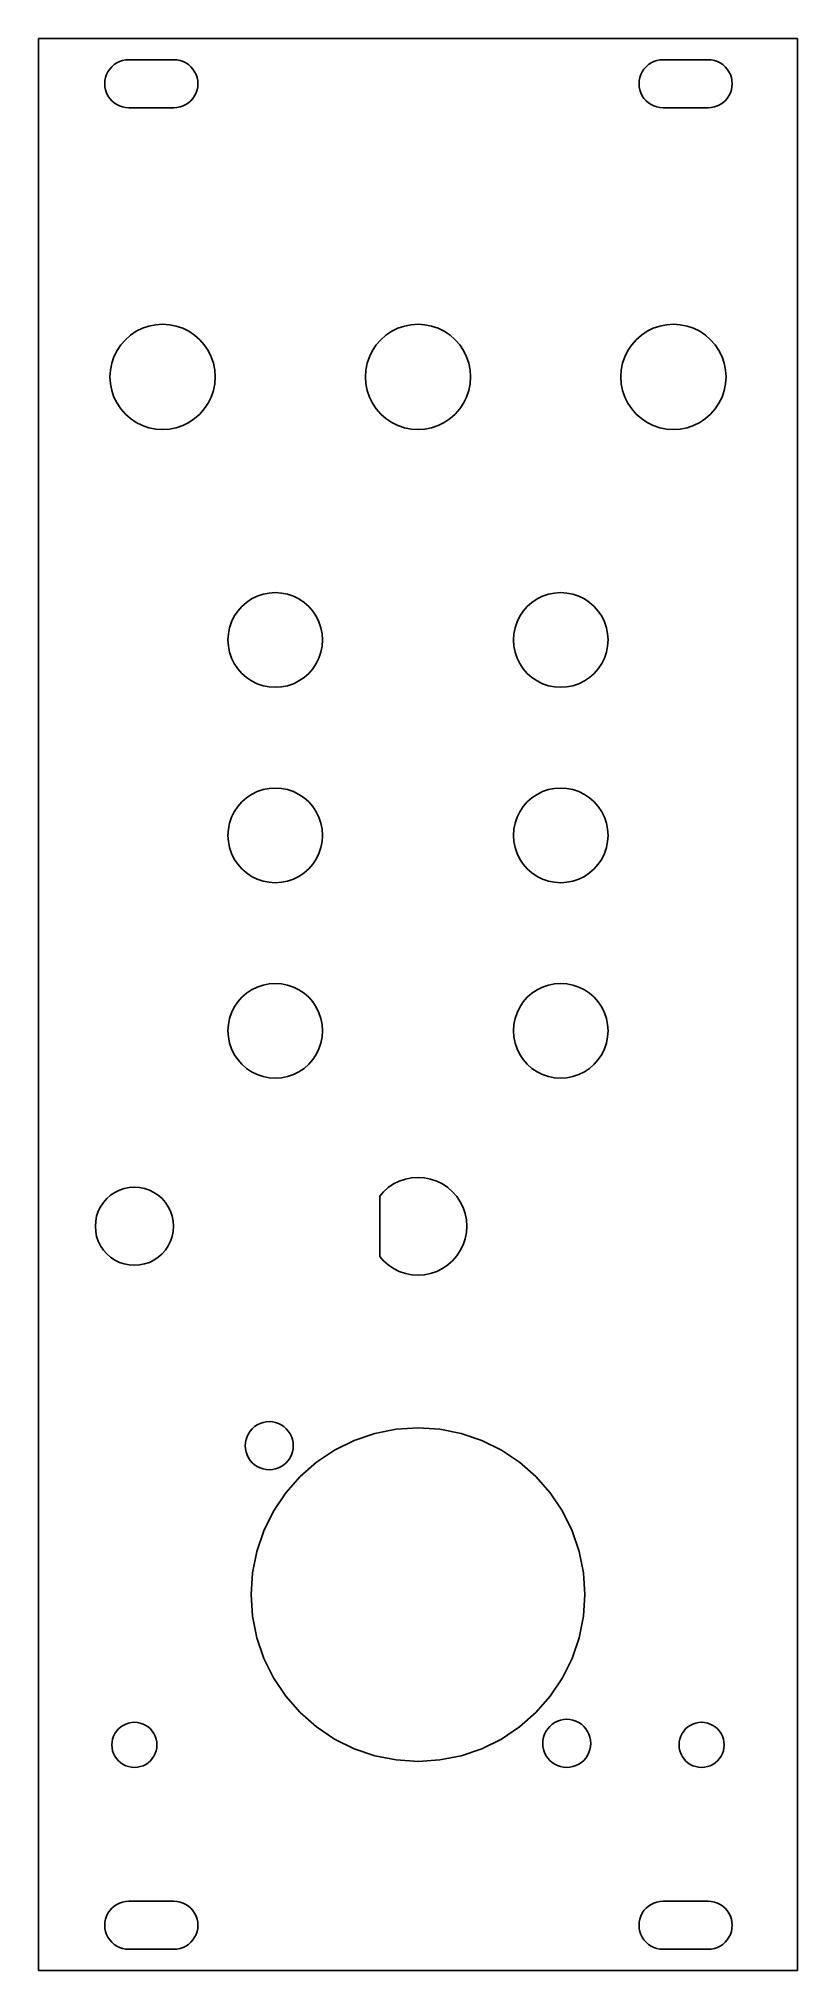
# Model space of a CAD drawing. Header units: metres. Extents: x 0 to 50, y 0 to 128.
import ezdxf

# ---------------------------------------------------------------- set-up
doc = ezdxf.new("R2010")
doc.units = ezdxf.units.M

msp = doc.modelspace()

# ---------------------------------------------------------------- linework, layer by layer
for p, q in [((50.5, 128.5), (0, 128.5)), ((0, 128.5), (0, 0)), ((50.5, 0), (50.5, 128.5)), ((4.45451, 125.914), (4.52179, 126.112)), ((4.52179, 126.112), (4.61435, 126.3)), ((4.61435, 126.3), (4.73062, 126.474)), ((4.73062, 126.474), (4.86862, 126.631)), ((4.86862, 126.631), (5.02597, 126.769)), ((5.02597, 126.769), (5.2, 126.886)), ((5.2, 126.886), (5.3877, 126.978)), ((5.3877, 126.978), (5.58588, 127.045)), ((5.58588, 127.045), (5.79115, 127.086)), ((5.79115, 127.086), (6, 127.1)), ((6, 127.1), (9, 127.1)), ((9, 127.1), (9.20883, 127.086)), ((9.20883, 127.086), (9.41411, 127.045)), ((9.41411, 127.045), (9.61229, 126.978)), ((9.61229, 126.978), (9.79999, 126.886)), ((9.79999, 126.886), (9.97401, 126.769)), ((9.97401, 126.769), (10.1314, 126.631)), ((10.1314, 126.631), (10.2694, 126.474)), ((10.2694, 126.474), (10.3856, 126.3)), ((10.3856, 126.3), (10.4782, 126.112)), ((10.4782, 126.112), (10.5455, 125.914)), ((40.0145, 125.914), (40.0818, 126.112)), ((40.0818, 126.112), (40.1743, 126.3)), ((40.1743, 126.3), (40.2906, 126.474)), ((40.2906, 126.474), (40.4286, 126.631)), ((40.4286, 126.631), (40.586, 126.769)), ((40.586, 126.769), (40.76, 126.886)), ((40.76, 126.886), (40.9477, 126.978)), ((40.9477, 126.978), (41.1459, 127.045)), ((41.1459, 127.045), (41.3512, 127.086)), ((41.3512, 127.086), (41.56, 127.1)), ((41.56, 127.1), (44.56, 127.1)), ((44.56, 127.1), (44.7688, 127.086)), ((44.7688, 127.086), (44.9741, 127.045)), ((44.9741, 127.045), (45.1723, 126.978)), ((45.1723, 126.978), (45.36, 126.886)), ((45.36, 126.886), (45.534, 126.769)), ((45.534, 126.769), (45.6914, 126.631)), ((45.6914, 126.631), (45.8294, 126.474)), ((45.8294, 126.474), (45.9456, 126.3)), ((45.9456, 126.3), (46.0382, 126.112)), ((46.0382, 126.112), (46.1055, 125.914)), ((4.39999, 125.5), (4.41368, 125.709)), ((4.41368, 125.291), (4.39999, 125.5)), ((4.41368, 125.709), (4.45451, 125.914)), ((4.45451, 125.086), (4.41368, 125.291)), ((4.52179, 124.888), (4.45451, 125.086)), ((4.61435, 124.7), (4.52179, 124.888)), ((4.73062, 124.526), (4.61435, 124.7)), ((10.3856, 124.7), (10.2694, 124.526)), ((10.4782, 124.888), (10.3856, 124.7)), ((10.5455, 125.086), (10.4782, 124.888)), ((10.5455, 125.914), (10.5863, 125.709)), ((10.5863, 125.291), (10.5455, 125.086)), ((10.5863, 125.709), (10.6, 125.5)), ((10.6, 125.5), (10.5863, 125.291)), ((39.96, 125.5), (39.9737, 125.709)), ((39.9737, 125.291), (39.96, 125.5)), ((39.9737, 125.709), (40.0145, 125.914)), ((40.0145, 125.086), (39.9737, 125.291)), ((40.0818, 124.888), (40.0145, 125.086)), ((40.1743, 124.7), (40.0818, 124.888)), ((40.2906, 124.526), (40.1743, 124.7)), ((45.9456, 124.7), (45.8294, 124.526)), ((46.0382, 124.888), (45.9456, 124.7)), ((46.1055, 125.086), (46.0382, 124.888)), ((46.1055, 125.914), (46.1463, 125.709)), ((46.1463, 125.291), (46.1055, 125.086)), ((46.1463, 125.709), (46.16, 125.5)), ((46.16, 125.5), (46.1463, 125.291)), ((4.86862, 124.369), (4.73062, 124.526)), ((5.02597, 124.231), (4.86862, 124.369)), ((5.2, 124.114), (5.02597, 124.231)), ((5.3877, 124.022), (5.2, 124.114)), ((5.58588, 123.955), (5.3877, 124.022)), ((5.79115, 123.914), (5.58588, 123.955)), ((6, 123.9), (5.79115, 123.914)), ((9, 123.9), (6, 123.9)), ((9.20883, 123.914), (9, 123.9)), ((9.41411, 123.955), (9.20883, 123.914)), ((9.61229, 124.022), (9.41411, 123.955)), ((9.79999, 124.114), (9.61229, 124.022)), ((9.97401, 124.231), (9.79999, 124.114)), ((10.1314, 124.369), (9.97401, 124.231)), ((10.2694, 124.526), (10.1314, 124.369)), ((40.4286, 124.369), (40.2906, 124.526)), ((40.586, 124.231), (40.4286, 124.369)), ((40.76, 124.114), (40.586, 124.231)), ((40.9477, 124.022), (40.76, 124.114)), ((41.1459, 123.955), (40.9477, 124.022)), ((41.3512, 123.914), (41.1459, 123.955)), ((41.56, 123.9), (41.3512, 123.914)), ((44.56, 123.9), (41.56, 123.9)), ((44.7688, 123.914), (44.56, 123.9)), ((44.9741, 123.955), (44.7688, 123.914)), ((45.1723, 124.022), (44.9741, 123.955)), ((45.36, 124.114), (45.1723, 124.022)), ((45.534, 124.231), (45.36, 124.114)), ((45.6914, 124.369), (45.534, 124.231)), ((45.8294, 124.526), (45.6914, 124.369)), ((6.5, 109.031), (6.9106, 109.234)), ((6.9106, 109.234), (7.34413, 109.381)), ((7.34413, 109.381), (7.79315, 109.47)), ((7.79315, 109.47), (8.25, 109.5)), ((8.25, 109.5), (8.70683, 109.47)), ((8.70683, 109.47), (9.15585, 109.381)), ((9.15585, 109.381), (9.58939, 109.234)), ((9.58939, 109.234), (10, 109.031)), ((23.5, 109.031), (23.9106, 109.234)), ((23.9106, 109.234), (24.3441, 109.381)), ((24.3441, 109.381), (24.7932, 109.47)), ((24.7932, 109.47), (25.25, 109.5)), ((25.25, 109.5), (25.7068, 109.47)), ((25.7068, 109.47), (26.1559, 109.381)), ((26.1559, 109.381), (26.5894, 109.234)), ((26.5894, 109.234), (27, 109.031)), ((40.5, 109.031), (40.9106, 109.234)), ((40.9106, 109.234), (41.3441, 109.381)), ((41.3441, 109.381), (41.7932, 109.47)), ((41.7932, 109.47), (42.25, 109.5)), ((42.25, 109.5), (42.7068, 109.47)), ((42.7068, 109.47), (43.1559, 109.381)), ((43.1559, 109.381), (43.5894, 109.234)), ((43.5894, 109.234), (44, 109.031)), ((5.2189, 107.75), (5.47325, 108.131)), ((5.47325, 108.131), (5.77512, 108.475)), ((5.77512, 108.475), (6.11932, 108.777)), ((6.11932, 108.777), (6.5, 109.031)), ((10, 109.031), (10.3807, 108.777)), ((10.3807, 108.777), (10.7249, 108.475)), ((10.7249, 108.475), (11.0267, 108.131)), ((11.0267, 108.131), (11.2811, 107.75)), ((22.2189, 107.75), (22.4733, 108.131)), ((22.4733, 108.131), (22.7751, 108.475)), ((22.7751, 108.475), (23.1193, 108.777)), ((23.1193, 108.777), (23.5, 109.031)), ((27, 109.031), (27.3807, 108.777)), ((27.3807, 108.777), (27.7249, 108.475)), ((27.7249, 108.475), (28.0267, 108.131)), ((28.0267, 108.131), (28.2811, 107.75)), ((39.2189, 107.75), (39.4733, 108.131)), ((39.4733, 108.131), (39.7751, 108.475)), ((39.7751, 108.475), (40.1193, 108.777)), ((40.1193, 108.777), (40.5, 109.031)), ((44, 109.031), (44.3807, 108.777)), ((44.3807, 108.777), (44.7249, 108.475)), ((44.7249, 108.475), (45.0267, 108.131)), ((45.0267, 108.131), (45.2811, 107.75)), ((4.77994, 106.457), (4.86925, 106.906)), ((4.86925, 106.906), (5.01642, 107.339)), ((5.01642, 107.339), (5.2189, 107.75)), ((11.2811, 107.75), (11.4836, 107.339)), ((11.4836, 107.339), (11.6307, 106.906)), ((11.6307, 106.906), (11.72, 106.457)), ((21.7799, 106.457), (21.8692, 106.906)), ((21.8692, 106.906), (22.0164, 107.339)), ((22.0164, 107.339), (22.2189, 107.75)), ((28.2811, 107.75), (28.4836, 107.339)), ((28.4836, 107.339), (28.6307, 106.906)), ((28.6307, 106.906), (28.72, 106.457)), ((38.7799, 106.457), (38.8692, 106.906)), ((38.8692, 106.906), (39.0164, 107.339)), ((39.0164, 107.339), (39.2189, 107.75)), ((45.2811, 107.75), (45.4836, 107.339)), ((45.4836, 107.339), (45.6307, 106.906)), ((45.6307, 106.906), (45.72, 106.457)), ((4.75, 106), (4.77994, 106.457)), ((4.77994, 105.543), (4.75, 106)), ((4.86925, 105.094), (4.77994, 105.543)), ((11.72, 105.543), (11.6307, 105.094)), ((11.72, 106.457), (11.75, 106)), ((11.75, 106), (11.72, 105.543)), ((21.75, 106), (21.7799, 106.457)), ((21.7799, 105.543), (21.75, 106)), ((21.8692, 105.094), (21.7799, 105.543)), ((28.72, 105.543), (28.6307, 105.094)), ((28.72, 106.457), (28.75, 106)), ((28.75, 106), (28.72, 105.543)), ((38.75, 106), (38.7799, 106.457)), ((38.7799, 105.543), (38.75, 106)), ((38.8692, 105.094), (38.7799, 105.543)), ((45.72, 105.543), (45.6307, 105.094)), ((45.72, 106.457), (45.75, 106)), ((45.75, 106), (45.72, 105.543)), ((5.01642, 104.661), (4.86925, 105.094)), ((5.2189, 104.25), (5.01642, 104.661)), ((5.47325, 103.869), (5.2189, 104.25)), ((11.2811, 104.25), (11.0267, 103.869)), ((11.4836, 104.661), (11.2811, 104.25)), ((11.6307, 105.094), (11.4836, 104.661)), ((22.0164, 104.661), (21.8692, 105.094)), ((22.2189, 104.25), (22.0164, 104.661)), ((22.4733, 103.869), (22.2189, 104.25)), ((28.2811, 104.25), (28.0267, 103.869)), ((28.4836, 104.661), (28.2811, 104.25)), ((28.6307, 105.094), (28.4836, 104.661)), ((39.0164, 104.661), (38.8692, 105.094)), ((39.2189, 104.25), (39.0164, 104.661)), ((39.4733, 103.869), (39.2189, 104.25)), ((45.2811, 104.25), (45.0267, 103.869)), ((45.4836, 104.661), (45.2811, 104.25)), ((45.6307, 105.094), (45.4836, 104.661)), ((5.77512, 103.525), (5.47325, 103.869)), ((6.11932, 103.223), (5.77512, 103.525)), ((6.5, 102.969), (6.11932, 103.223)), ((6.9106, 102.766), (6.5, 102.969)), ((10, 102.969), (9.58939, 102.766)), ((10.3807, 103.223), (10, 102.969)), ((10.7249, 103.525), (10.3807, 103.223)), ((11.0267, 103.869), (10.7249, 103.525)), ((22.7751, 103.525), (22.4733, 103.869)), ((23.1193, 103.223), (22.7751, 103.525)), ((23.5, 102.969), (23.1193, 103.223)), ((23.9106, 102.766), (23.5, 102.969)), ((27, 102.969), (26.5894, 102.766)), ((27.3807, 103.223), (27, 102.969)), ((27.7249, 103.525), (27.3807, 103.223)), ((28.0267, 103.869), (27.7249, 103.525)), ((39.7751, 103.525), (39.4733, 103.869)), ((40.1193, 103.223), (39.7751, 103.525)), ((40.5, 102.969), (40.1193, 103.223)), ((40.9106, 102.766), (40.5, 102.969)), ((44, 102.969), (43.5894, 102.766)), ((44.3807, 103.223), (44, 102.969)), ((44.7249, 103.525), (44.3807, 103.223)), ((45.0267, 103.869), (44.7249, 103.525)), ((7.34413, 102.619), (6.9106, 102.766)), ((7.79315, 102.53), (7.34413, 102.619)), ((8.25, 102.5), (7.79315, 102.53)), ((8.70683, 102.53), (8.25, 102.5)), ((9.15585, 102.619), (8.70683, 102.53)), ((9.58939, 102.766), (9.15585, 102.619)), ((24.3441, 102.619), (23.9106, 102.766)), ((24.7932, 102.53), (24.3441, 102.619)), ((25.25, 102.5), (24.7932, 102.53)), ((25.7068, 102.53), (25.25, 102.5)), ((26.1559, 102.619), (25.7068, 102.53)), ((26.5894, 102.766), (26.1559, 102.619)), ((41.3441, 102.619), (40.9106, 102.766)), ((41.7932, 102.53), (41.3441, 102.619)), ((42.25, 102.5), (41.7932, 102.53)), ((42.7068, 102.53), (42.25, 102.5)), ((43.1559, 102.619), (42.7068, 102.53)), ((43.5894, 102.766), (43.1559, 102.619)), ((14.175, 91.228), (14.5445, 91.4102)), ((14.5445, 91.4102), (14.9347, 91.5427)), ((14.9347, 91.5427), (15.3388, 91.623)), ((15.3388, 91.623), (15.75, 91.65)), ((15.75, 91.65), (16.1611, 91.623)), ((16.1611, 91.623), (16.5653, 91.5427)), ((16.5653, 91.5427), (16.9554, 91.4102)), ((16.9554, 91.4102), (17.325, 91.228)), ((33.175, 91.228), (33.5445, 91.4102)), ((33.5445, 91.4102), (33.9347, 91.5427)), ((33.9347, 91.5427), (34.3388, 91.623)), ((34.3388, 91.623), (34.75, 91.65)), ((34.75, 91.65), (35.1611, 91.623)), ((35.1611, 91.623), (35.5653, 91.5427)), ((35.5653, 91.5427), (35.9554, 91.4102)), ((35.9554, 91.4102), (36.325, 91.228)), ((12.8398, 89.7054), (13.022, 90.075)), ((13.022, 90.075), (13.2509, 90.4176)), ((13.2509, 90.4176), (13.5226, 90.7274)), ((13.5226, 90.7274), (13.8324, 90.9991)), ((13.8324, 90.9991), (14.175, 91.228)), ((17.325, 91.228), (17.6676, 90.9991)), ((17.6676, 90.9991), (17.9774, 90.7274)), ((17.9774, 90.7274), (18.2491, 90.4176)), ((18.2491, 90.4176), (18.478, 90.075)), ((18.478, 90.075), (18.6602, 89.7054)), ((31.8398, 89.7054), (32.022, 90.075)), ((32.022, 90.075), (32.2509, 90.4176)), ((32.2509, 90.4176), (32.5226, 90.7274)), ((32.5226, 90.7274), (32.8324, 90.9991)), ((32.8324, 90.9991), (33.175, 91.228)), ((36.325, 91.228), (36.6676, 90.9991)), ((36.6676, 90.9991), (36.9774, 90.7274)), ((36.9774, 90.7274), (37.2491, 90.4176)), ((37.2491, 90.4176), (37.478, 90.075)), ((37.478, 90.075), (37.6602, 89.7054)), ((12.6, 88.5), (12.6269, 88.9111)), ((12.6269, 88.9111), (12.7073, 89.3153)), ((12.7073, 89.3153), (12.8398, 89.7054)), ((18.6602, 89.7054), (18.7927, 89.3153)), ((18.7927, 89.3153), (18.873, 88.9111)), ((18.873, 88.9111), (18.9, 88.5)), ((31.6, 88.5), (31.6269, 88.9111)), ((31.6269, 88.9111), (31.7073, 89.3153)), ((31.7073, 89.3153), (31.8398, 89.7054)), ((37.6602, 89.7054), (37.7927, 89.3153)), ((37.7927, 89.3153), (37.873, 88.9111)), ((37.873, 88.9111), (37.9, 88.5)), ((12.6269, 88.0888), (12.6, 88.5)), ((12.7073, 87.6847), (12.6269, 88.0888)), ((12.8398, 87.2945), (12.7073, 87.6847)), ((18.7927, 87.6847), (18.6602, 87.2945)), ((18.873, 88.0888), (18.7927, 87.6847)), ((18.9, 88.5), (18.873, 88.0888)), ((31.6269, 88.0888), (31.6, 88.5)), ((31.7073, 87.6847), (31.6269, 88.0888)), ((31.8398, 87.2945), (31.7073, 87.6847)), ((37.7927, 87.6847), (37.6602, 87.2945)), ((37.873, 88.0888), (37.7927, 87.6847)), ((37.9, 88.5), (37.873, 88.0888)), ((13.022, 86.925), (12.8398, 87.2945)), ((13.2509, 86.5824), (13.022, 86.925)), ((13.5226, 86.2726), (13.2509, 86.5824)), ((13.8324, 86.0009), (13.5226, 86.2726)), ((17.9774, 86.2726), (17.6676, 86.0009)), ((18.2491, 86.5824), (17.9774, 86.2726)), ((18.478, 86.925), (18.2491, 86.5824)), ((18.6602, 87.2945), (18.478, 86.925)), ((32.022, 86.925), (31.8398, 87.2945)), ((32.2509, 86.5824), (32.022, 86.925)), ((32.5226, 86.2726), (32.2509, 86.5824)), ((32.8324, 86.0009), (32.5226, 86.2726)), ((36.9774, 86.2726), (36.6676, 86.0009)), ((37.2491, 86.5824), (36.9774, 86.2726)), ((37.478, 86.925), (37.2491, 86.5824)), ((37.6602, 87.2945), (37.478, 86.925)), ((14.175, 85.772), (13.8324, 86.0009)), ((14.5445, 85.5898), (14.175, 85.772)), ((14.9347, 85.4573), (14.5445, 85.5898)), ((15.3388, 85.3769), (14.9347, 85.4573)), ((15.75, 85.35), (15.3388, 85.3769)), ((16.1611, 85.3769), (15.75, 85.35)), ((16.5653, 85.4573), (16.1611, 85.3769)), ((16.9554, 85.5898), (16.5653, 85.4573)), ((17.325, 85.772), (16.9554, 85.5898)), ((17.6676, 86.0009), (17.325, 85.772)), ((33.175, 85.772), (32.8324, 86.0009)), ((33.5445, 85.5898), (33.175, 85.772)), ((33.9347, 85.4573), (33.5445, 85.5898)), ((34.3388, 85.3769), (33.9347, 85.4573)), ((34.75, 85.35), (34.3388, 85.3769)), ((35.1611, 85.3769), (34.75, 85.35)), ((35.5653, 85.4573), (35.1611, 85.3769)), ((35.9554, 85.5898), (35.5653, 85.4573)), ((36.325, 85.772), (35.9554, 85.5898)), ((36.6676, 86.0009), (36.325, 85.772)), ((14.175, 78.228), (14.5445, 78.4102)), ((14.5445, 78.4102), (14.9347, 78.5427)), ((14.9347, 78.5427), (15.3388, 78.623)), ((15.3388, 78.623), (15.75, 78.65)), ((15.75, 78.65), (16.1611, 78.623)), ((16.1611, 78.623), (16.5653, 78.5427)), ((16.5653, 78.5427), (16.9554, 78.4102)), ((16.9554, 78.4102), (17.325, 78.228)), ((33.175, 78.228), (33.5445, 78.4102)), ((33.5445, 78.4102), (33.9347, 78.5427)), ((33.9347, 78.5427), (34.3388, 78.623)), ((34.3388, 78.623), (34.75, 78.65)), ((34.75, 78.65), (35.1611, 78.623)), ((35.1611, 78.623), (35.5653, 78.5427)), ((35.5653, 78.5427), (35.9554, 78.4102)), ((35.9554, 78.4102), (36.325, 78.228)), ((13.022, 77.075), (13.2509, 77.4176)), ((13.2509, 77.4176), (13.5226, 77.7274)), ((13.5226, 77.7274), (13.8324, 77.9991)), ((13.8324, 77.9991), (14.175, 78.228)), ((17.325, 78.228), (17.6676, 77.9991)), ((17.6676, 77.9991), (17.9774, 77.7274)), ((17.9774, 77.7274), (18.2491, 77.4176)), ((18.2491, 77.4176), (18.478, 77.075)), ((32.022, 77.075), (32.2509, 77.4176)), ((32.2509, 77.4176), (32.5226, 77.7274)), ((32.5226, 77.7274), (32.8324, 77.9991)), ((32.8324, 77.9991), (33.175, 78.228)), ((36.325, 78.228), (36.6676, 77.9991)), ((36.6676, 77.9991), (36.9774, 77.7274)), ((36.9774, 77.7274), (37.2491, 77.4176)), ((37.2491, 77.4176), (37.478, 77.075)), ((12.6, 75.5), (12.6269, 75.9111)), ((12.6269, 75.9111), (12.7073, 76.3153)), ((12.7073, 76.3153), (12.8398, 76.7054)), ((12.8398, 76.7054), (13.022, 77.075)), ((18.478, 77.075), (18.6602, 76.7054)), ((18.6602, 76.7054), (18.7927, 76.3153)), ((18.7927, 76.3153), (18.873, 75.9111)), ((18.873, 75.9111), (18.9, 75.5)), ((31.6, 75.5), (31.6269, 75.9111)), ((31.6269, 75.9111), (31.7073, 76.3153)), ((31.7073, 76.3153), (31.8398, 76.7054)), ((31.8398, 76.7054), (32.022, 77.075)), ((37.478, 77.075), (37.6602, 76.7054)), ((37.6602, 76.7054), (37.7927, 76.3153)), ((37.7927, 76.3153), (37.873, 75.9111)), ((37.873, 75.9111), (37.9, 75.5)), ((12.6269, 75.0888), (12.6, 75.5)), ((12.7073, 74.6847), (12.6269, 75.0888)), ((12.8398, 74.2945), (12.7073, 74.6847)), ((18.7927, 74.6847), (18.6602, 74.2945)), ((18.873, 75.0888), (18.7927, 74.6847)), ((18.9, 75.5), (18.873, 75.0888)), ((31.6269, 75.0888), (31.6, 75.5)), ((31.7073, 74.6847), (31.6269, 75.0888)), ((31.8398, 74.2945), (31.7073, 74.6847)), ((37.7927, 74.6847), (37.6602, 74.2945)), ((37.873, 75.0888), (37.7927, 74.6847)), ((37.9, 75.5), (37.873, 75.0888)), ((13.022, 73.925), (12.8398, 74.2945)), ((13.2509, 73.5824), (13.022, 73.925)), ((13.5226, 73.2726), (13.2509, 73.5824)), ((13.8324, 73.0009), (13.5226, 73.2726)), ((17.9774, 73.2726), (17.6676, 73.0009)), ((18.2491, 73.5824), (17.9774, 73.2726)), ((18.478, 73.925), (18.2491, 73.5824)), ((18.6602, 74.2945), (18.478, 73.925)), ((32.022, 73.925), (31.8398, 74.2945)), ((32.2509, 73.5824), (32.022, 73.925)), ((32.5226, 73.2726), (32.2509, 73.5824)), ((32.8324, 73.0009), (32.5226, 73.2726)), ((36.9774, 73.2726), (36.6676, 73.0009)), ((37.2491, 73.5824), (36.9774, 73.2726)), ((37.478, 73.925), (37.2491, 73.5824)), ((37.6602, 74.2945), (37.478, 73.925)), ((14.175, 72.772), (13.8324, 73.0009)), ((14.5445, 72.5898), (14.175, 72.772)), ((14.9347, 72.4573), (14.5445, 72.5898)), ((15.3388, 72.3769), (14.9347, 72.4573)), ((15.75, 72.35), (15.3388, 72.3769)), ((16.1611, 72.3769), (15.75, 72.35)), ((16.5653, 72.4573), (16.1611, 72.3769)), ((16.9554, 72.5898), (16.5653, 72.4573)), ((17.325, 72.772), (16.9554, 72.5898)), ((17.6676, 73.0009), (17.325, 72.772)), ((33.175, 72.772), (32.8324, 73.0009)), ((33.5445, 72.5898), (33.175, 72.772)), ((33.9347, 72.4573), (33.5445, 72.5898)), ((34.3388, 72.3769), (33.9347, 72.4573)), ((34.75, 72.35), (34.3388, 72.3769)), ((35.1611, 72.3769), (34.75, 72.35)), ((35.5653, 72.4573), (35.1611, 72.3769)), ((35.9554, 72.5898), (35.5653, 72.4573)), ((36.325, 72.772), (35.9554, 72.5898)), ((36.6676, 73.0009), (36.325, 72.772)), ((14.5445, 65.4102), (14.9347, 65.5427)), ((14.9347, 65.5427), (15.3388, 65.623)), ((15.3388, 65.623), (15.75, 65.65)), ((15.75, 65.65), (16.1611, 65.623)), ((16.1611, 65.623), (16.5653, 65.5427)), ((16.5653, 65.5427), (16.9554, 65.4102)), ((33.5445, 65.4102), (33.9347, 65.5427)), ((33.9347, 65.5427), (34.3388, 65.623)), ((34.3388, 65.623), (34.75, 65.65)), ((34.75, 65.65), (35.1611, 65.623)), ((35.1611, 65.623), (35.5653, 65.5427)), ((35.5653, 65.5427), (35.9554, 65.4102)), ((13.022, 64.075), (13.2509, 64.4176)), ((13.2509, 64.4176), (13.5226, 64.7274)), ((13.5226, 64.7274), (13.8324, 64.9991)), ((13.8324, 64.9991), (14.175, 65.228)), ((14.175, 65.228), (14.5445, 65.4102)), ((16.9554, 65.4102), (17.325, 65.228)), ((17.325, 65.228), (17.6676, 64.9991)), ((17.6676, 64.9991), (17.9774, 64.7274)), ((17.9774, 64.7274), (18.2491, 64.4176)), ((18.2491, 64.4176), (18.478, 64.075)), ((32.022, 64.075), (32.2509, 64.4176)), ((32.2509, 64.4176), (32.5226, 64.7274)), ((32.5226, 64.7274), (32.8324, 64.9991)), ((32.8324, 64.9991), (33.175, 65.228)), ((33.175, 65.228), (33.5445, 65.4102)), ((35.9554, 65.4102), (36.325, 65.228)), ((36.325, 65.228), (36.6676, 64.9991)), ((36.6676, 64.9991), (36.9774, 64.7274)), ((36.9774, 64.7274), (37.2491, 64.4176)), ((37.2491, 64.4176), (37.478, 64.075)), ((12.6269, 62.9111), (12.7073, 63.3153)), ((12.7073, 63.3153), (12.8398, 63.7054)), ((12.8398, 63.7054), (13.022, 64.075)), ((18.478, 64.075), (18.6602, 63.7054)), ((18.6602, 63.7054), (18.7927, 63.3153)), ((18.7927, 63.3153), (18.873, 62.9111)), ((31.6269, 62.9111), (31.7073, 63.3153)), ((31.7073, 63.3153), (31.8398, 63.7054)), ((31.8398, 63.7054), (32.022, 64.075)), ((37.478, 64.075), (37.6602, 63.7054)), ((37.6602, 63.7054), (37.7927, 63.3153)), ((37.7927, 63.3153), (37.873, 62.9111)), ((12.6, 62.5), (12.6269, 62.9111)), ((12.6269, 62.0888), (12.6, 62.5)), ((12.7073, 61.6847), (12.6269, 62.0888)), ((12.8398, 61.2945), (12.7073, 61.6847)), ((18.7927, 61.6847), (18.6602, 61.2945)), ((18.873, 62.0888), (18.7927, 61.6847)), ((18.873, 62.9111), (18.9, 62.5)), ((18.9, 62.5), (18.873, 62.0888)), ((31.6, 62.5), (31.6269, 62.9111)), ((31.6269, 62.0888), (31.6, 62.5)), ((31.7073, 61.6847), (31.6269, 62.0888)), ((31.8398, 61.2945), (31.7073, 61.6847)), ((37.7927, 61.6847), (37.6602, 61.2945)), ((37.873, 62.0888), (37.7927, 61.6847)), ((37.873, 62.9111), (37.9, 62.5)), ((37.9, 62.5), (37.873, 62.0888)), ((13.022, 60.925), (12.8398, 61.2945)), ((13.2509, 60.5824), (13.022, 60.925)), ((13.5226, 60.2726), (13.2509, 60.5824)), ((18.2491, 60.5824), (17.9774, 60.2726)), ((18.478, 60.925), (18.2491, 60.5824)), ((18.6602, 61.2945), (18.478, 60.925)), ((32.022, 60.925), (31.8398, 61.2945)), ((32.2509, 60.5824), (32.022, 60.925)), ((32.5226, 60.2726), (32.2509, 60.5824)), ((37.2491, 60.5824), (36.9774, 60.2726)), ((37.478, 60.925), (37.2491, 60.5824)), ((37.6602, 61.2945), (37.478, 60.925)), ((13.8324, 60.0009), (13.5226, 60.2726)), ((14.175, 59.772), (13.8324, 60.0009)), ((14.5445, 59.5898), (14.175, 59.772)), ((14.9347, 59.4573), (14.5445, 59.5898)), ((15.3388, 59.3769), (14.9347, 59.4573)), ((15.75, 59.35), (15.3388, 59.3769)), ((16.1611, 59.3769), (15.75, 59.35)), ((16.5653, 59.4573), (16.1611, 59.3769)), ((16.9554, 59.5898), (16.5653, 59.4573)), ((17.325, 59.772), (16.9554, 59.5898)), ((17.6676, 60.0009), (17.325, 59.772)), ((17.9774, 60.2726), (17.6676, 60.0009)), ((32.8324, 60.0009), (32.5226, 60.2726)), ((33.175, 59.772), (32.8324, 60.0009)), ((33.5445, 59.5898), (33.175, 59.772)), ((33.9347, 59.4573), (33.5445, 59.5898)), ((34.3388, 59.3769), (33.9347, 59.4573)), ((34.75, 59.35), (34.3388, 59.3769)), ((35.1611, 59.3769), (34.75, 59.35)), ((35.5653, 59.4573), (35.1611, 59.3769)), ((35.9554, 59.5898), (35.5653, 59.4573)), ((36.325, 59.772), (35.9554, 59.5898)), ((36.6676, 60.0009), (36.325, 59.772)), ((36.9774, 60.2726), (36.6676, 60.0009)), ((24.4088, 52.6393), (24.8258, 52.7222)), ((24.8258, 52.7222), (25.25, 52.75)), ((25.25, 52.75), (25.6742, 52.7222)), ((25.6742, 52.7222), (26.0912, 52.6393)), ((4.53651, 51.3385), (4.79221, 51.5627)), ((4.79221, 51.5627), (5.075, 51.7517)), ((5.075, 51.7517), (5.38002, 51.9021)), ((5.38002, 51.9021), (5.70206, 52.0114)), ((5.70206, 52.0114), (6.03563, 52.0777)), ((6.03563, 52.0777), (6.375, 52.1)), ((6.375, 52.1), (6.71436, 52.0777)), ((6.71436, 52.0777), (7.04793, 52.0114)), ((7.04793, 52.0114), (7.36996, 51.9021)), ((7.36996, 51.9021), (7.67499, 51.7517)), ((7.67499, 51.7517), (7.95778, 51.5627)), ((7.95778, 51.5627), (8.21347, 51.3385)), ((22.7, 51.5108), (22.9519, 51.7981)), ((22.7, 47.4892), (22.7, 51.5108)), ((22.9519, 51.7981), (23.2715, 52.0784)), ((23.2715, 52.0784), (23.625, 52.3146)), ((23.625, 52.3146), (24.0063, 52.5026)), ((24.0063, 52.5026), (24.4088, 52.6393)), ((26.0912, 52.6393), (26.4937, 52.5026)), ((26.4937, 52.5026), (26.875, 52.3146)), ((26.875, 52.3146), (27.2285, 52.0784)), ((27.2285, 52.0784), (27.5481, 51.7981)), ((27.5481, 51.7981), (27.8284, 51.4785)), ((27.8284, 51.4785), (28.0646, 51.125)), ((3.79724, 49.8394), (3.86359, 50.1729)), ((3.86359, 50.1729), (3.9729, 50.495)), ((3.9729, 50.495), (4.12332, 50.8)), ((4.12332, 50.8), (4.31227, 51.0828)), ((4.31227, 51.0828), (4.53651, 51.3385)), ((8.21347, 51.3385), (8.43771, 51.0828)), ((8.43771, 51.0828), (8.62666, 50.8)), ((8.62666, 50.8), (8.77708, 50.495)), ((8.77708, 50.495), (8.8864, 50.1729)), ((8.8864, 50.1729), (8.95274, 49.8394)), ((28.0646, 51.125), (28.2526, 50.7437)), ((28.2526, 50.7437), (28.3893, 50.3412)), ((28.3893, 50.3412), (28.4722, 49.9242)), ((3.77499, 49.5), (3.79724, 49.8394)), ((3.79724, 49.1606), (3.77499, 49.5)), ((3.86359, 48.8271), (3.79724, 49.1606)), ((8.95274, 49.1606), (8.8864, 48.8271)), ((8.95274, 49.8394), (8.97499, 49.5)), ((8.97499, 49.5), (8.95274, 49.1606)), ((28.4722, 49.0758), (28.3893, 48.6588)), ((28.4722, 49.9242), (28.5, 49.5)), ((28.5, 49.5), (28.4722, 49.0758)), ((3.9729, 48.505), (3.86359, 48.8271)), ((4.12332, 48.2), (3.9729, 48.505)), ((4.31227, 47.9172), (4.12332, 48.2)), ((4.53651, 47.6615), (4.31227, 47.9172)), ((4.79221, 47.4373), (4.53651, 47.6615)), ((8.21347, 47.6615), (7.95778, 47.4373)), ((8.43771, 47.9172), (8.21347, 47.6615)), ((8.62666, 48.2), (8.43771, 47.9172)), ((8.77708, 48.505), (8.62666, 48.2)), ((8.8864, 48.8271), (8.77708, 48.505)), ((28.0646, 47.875), (27.8284, 47.5215)), ((28.2526, 48.2563), (28.0646, 47.875)), ((28.3893, 48.6588), (28.2526, 48.2563)), ((5.075, 47.2483), (4.79221, 47.4373)), ((5.38002, 47.0979), (5.075, 47.2483)), ((5.70206, 46.9886), (5.38002, 47.0979)), ((6.03563, 46.9222), (5.70206, 46.9886)), ((6.375, 46.9), (6.03563, 46.9222)), ((6.71436, 46.9222), (6.375, 46.9)), ((7.04793, 46.9886), (6.71436, 46.9222)), ((7.36996, 47.0979), (7.04793, 46.9886)), ((7.67499, 47.2483), (7.36996, 47.0979)), ((7.95778, 47.4373), (7.67499, 47.2483)), ((22.9519, 47.2019), (22.7, 47.4892)), ((23.2715, 46.9216), (22.9519, 47.2019)), ((23.625, 46.6854), (23.2715, 46.9216)), ((24.0063, 46.4974), (23.625, 46.6854)), ((24.4088, 46.3607), (24.0063, 46.4974)), ((24.8258, 46.2778), (24.4088, 46.3607)), ((25.25, 46.25), (24.8258, 46.2778)), ((25.6742, 46.2778), (25.25, 46.25)), ((26.0912, 46.3607), (25.6742, 46.2778)), ((26.4937, 46.4974), (26.0912, 46.3607)), ((26.875, 46.6854), (26.4937, 46.4974)), ((27.2285, 46.9216), (26.875, 46.6854)), ((27.5481, 47.2019), (27.2285, 46.9216)), ((27.8284, 47.5215), (27.5481, 47.2019)), ((14.0806, 35.874), (14.2186, 36.0314)), ((14.2186, 36.0314), (14.376, 36.1694)), ((14.376, 36.1694), (14.55, 36.2856)), ((14.55, 36.2856), (14.7377, 36.3782)), ((14.7377, 36.3782), (14.9359, 36.4455)), ((14.9359, 36.4455), (15.1411, 36.4863)), ((15.1411, 36.4863), (15.35, 36.5)), ((15.35, 36.5), (15.5588, 36.4863)), ((15.5588, 36.4863), (15.7641, 36.4455)), ((15.7641, 36.4455), (15.9623, 36.3782)), ((15.9623, 36.3782), (16.15, 36.2856)), ((16.15, 36.2856), (16.324, 36.1694)), ((16.324, 36.1694), (16.4814, 36.0314)), ((16.4814, 36.0314), (16.6194, 35.874)), ((22.3771, 35.7218), (23.8011, 36.005)), ((23.8011, 36.005), (25.25, 36.1)), ((25.25, 36.1), (26.6988, 36.005)), ((26.6988, 36.005), (28.1229, 35.7218)), ((13.75, 34.9), (13.7637, 35.1088)), ((13.7637, 34.6911), (13.75, 34.9)), ((13.7637, 35.1088), (13.8045, 35.3141)), ((13.8045, 35.3141), (13.8718, 35.5123)), ((13.8718, 35.5123), (13.9644, 35.7)), ((13.9644, 35.7), (14.0806, 35.874)), ((16.6194, 35.874), (16.7356, 35.7)), ((16.7356, 35.7), (16.8282, 35.5123)), ((16.8282, 35.5123), (16.8955, 35.3141)), ((16.8955, 35.3141), (16.9363, 35.1088)), ((16.9363, 35.1088), (16.95, 34.9)), ((16.95, 34.9), (16.9363, 34.6911)), ((19.7, 34.6129), (21.0022, 35.2551)), ((21.0022, 35.2551), (22.3771, 35.7218)), ((28.1229, 35.7218), (29.4978, 35.2551)), ((29.4978, 35.2551), (30.8, 34.6129)), ((13.8045, 34.4859), (13.7637, 34.6911)), ((13.8718, 34.2877), (13.8045, 34.4859)), ((13.9644, 34.1), (13.8718, 34.2877)), ((14.0806, 33.926), (13.9644, 34.1)), ((14.2186, 33.7686), (14.0806, 33.926)), ((14.376, 33.6306), (14.2186, 33.7686)), ((14.55, 33.5144), (14.376, 33.6306)), ((14.7377, 33.4218), (14.55, 33.5144)), ((14.9359, 33.3545), (14.7377, 33.4218)), ((15.9623, 33.4218), (15.7641, 33.3545)), ((16.15, 33.5144), (15.9623, 33.4218)), ((16.324, 33.6306), (16.15, 33.5144)), ((16.4814, 33.7686), (16.324, 33.6306)), ((16.6194, 33.926), (16.4814, 33.7686)), ((16.7356, 34.1), (16.6194, 33.926)), ((16.8282, 34.2877), (16.7356, 34.1)), ((16.8955, 34.4859), (16.8282, 34.2877)), ((16.9363, 34.6911), (16.8955, 34.4859)), ((17.4011, 32.8489), (18.4927, 33.8062)), ((18.4927, 33.8062), (19.7, 34.6129)), ((30.8, 34.6129), (32.0072, 33.8062)), ((32.0072, 33.8062), (33.0989, 32.8489)), ((15.1411, 33.3137), (14.9359, 33.3545)), ((15.35, 33.3), (15.1411, 33.3137)), ((15.5588, 33.3137), (15.35, 33.3)), ((15.7641, 33.3545), (15.5588, 33.3137)), ((16.4438, 31.7572), (17.4011, 32.8489)), ((33.0989, 32.8489), (34.0562, 31.7572)), ((15.6371, 30.55), (16.4438, 31.7572)), ((34.0562, 31.7572), (34.8629, 30.55)), ((14.9949, 29.2478), (15.6371, 30.55)), ((34.8629, 30.55), (35.5051, 29.2478)), ((14.5282, 27.8729), (14.9949, 29.2478)), ((35.5051, 29.2478), (35.9718, 27.8729)), ((14.2449, 26.4488), (14.5282, 27.8729)), ((35.9718, 27.8729), (36.255, 26.4488)), ((14.15, 25), (14.2449, 26.4488)), ((36.255, 26.4488), (36.35, 25)), ((14.2449, 23.5511), (14.15, 25)), ((36.35, 25), (36.255, 23.5511)), ((14.5282, 22.1271), (14.2449, 23.5511)), ((36.255, 23.5511), (35.9718, 22.1271)), ((14.9949, 20.7522), (14.5282, 22.1271)), ((35.9718, 22.1271), (35.5051, 20.7522)), ((15.6371, 19.45), (14.9949, 20.7522)), ((35.5051, 20.7522), (34.8629, 19.45)), ((16.4438, 18.2427), (15.6371, 19.45)), ((34.8629, 19.45), (34.0562, 18.2427)), ((17.4011, 17.1511), (16.4438, 18.2427)), ((34.0562, 18.2427), (33.0989, 17.1511)), ((18.4927, 16.1938), (17.4011, 17.1511)), ((33.0989, 17.1511), (32.0072, 16.1938)), ((4.9261, 15.3882), (4.98917, 15.574)), ((4.98917, 15.574), (5.07596, 15.75)), ((5.07596, 15.75), (5.18497, 15.9131)), ((5.18497, 15.9131), (5.31433, 16.0607)), ((5.31433, 16.0607), (5.46185, 16.19)), ((5.46185, 16.19), (5.625, 16.299)), ((5.625, 16.299), (5.80096, 16.3858)), ((5.80096, 16.3858), (5.98677, 16.4489)), ((5.98677, 16.4489), (6.1792, 16.4872)), ((6.1792, 16.4872), (6.375, 16.5)), ((6.375, 16.5), (6.57079, 16.4872)), ((6.57079, 16.4872), (6.76321, 16.4489)), ((6.76321, 16.4489), (6.94902, 16.3858)), ((6.94902, 16.3858), (7.125, 16.299)), ((7.125, 16.299), (7.28813, 16.19)), ((7.28813, 16.19), (7.43565, 16.0607)), ((7.43565, 16.0607), (7.56502, 15.9131)), ((7.56502, 15.9131), (7.67403, 15.75)), ((7.67403, 15.75), (7.76082, 15.574)), ((7.76082, 15.574), (7.82388, 15.3882)), ((19.7, 15.3871), (18.4927, 16.1938)), ((32.0072, 16.1938), (30.8, 15.3871)), ((33.5637, 15.3088), (33.6045, 15.5141)), ((33.6045, 15.5141), (33.6718, 15.7123)), ((33.6718, 15.7123), (33.7644, 15.9)), ((33.7644, 15.9), (33.8806, 16.074)), ((33.8806, 16.074), (34.0186, 16.2314)), ((34.0186, 16.2314), (34.176, 16.3694)), ((34.176, 16.3694), (34.35, 16.4856)), ((34.35, 16.4856), (34.5377, 16.5782)), ((34.5377, 16.5782), (34.7359, 16.6455)), ((34.7359, 16.6455), (34.9411, 16.6863)), ((34.9411, 16.6863), (35.15, 16.7)), ((35.15, 16.7), (35.3588, 16.6863)), ((35.3588, 16.6863), (35.5641, 16.6455)), ((35.5641, 16.6455), (35.7623, 16.5782)), ((35.7623, 16.5782), (35.95, 16.4856)), ((35.95, 16.4856), (36.124, 16.3694)), ((36.124, 16.3694), (36.2814, 16.2314)), ((36.2814, 16.2314), (36.4194, 16.074)), ((36.4194, 16.074), (36.5356, 15.9)), ((36.5356, 15.9), (36.6282, 15.7123)), ((36.6282, 15.7123), (36.6955, 15.5141)), ((36.6955, 15.5141), (36.7363, 15.3088)), ((42.6761, 15.3882), (42.7392, 15.574)), ((42.7392, 15.574), (42.826, 15.75)), ((42.826, 15.75), (42.935, 15.9131)), ((42.935, 15.9131), (43.0643, 16.0607)), ((43.0643, 16.0607), (43.2119, 16.19)), ((43.2119, 16.19), (43.375, 16.299)), ((43.375, 16.299), (43.551, 16.3858)), ((43.551, 16.3858), (43.7368, 16.4489)), ((43.7368, 16.4489), (43.9292, 16.4872)), ((43.9292, 16.4872), (44.125, 16.5)), ((44.125, 16.5), (44.3208, 16.4872)), ((44.3208, 16.4872), (44.5132, 16.4489)), ((44.5132, 16.4489), (44.699, 16.3858)), ((44.699, 16.3858), (44.875, 16.299)), ((44.875, 16.299), (45.0381, 16.19)), ((45.0381, 16.19), (45.1857, 16.0607)), ((45.1857, 16.0607), (45.315, 15.9131)), ((45.315, 15.9131), (45.424, 15.75)), ((45.424, 15.75), (45.5108, 15.574)), ((45.5108, 15.574), (45.5739, 15.3882)), ((4.875, 15), (4.88783, 15.1958)), ((4.88783, 14.8042), (4.875, 15)), ((4.88783, 15.1958), (4.9261, 15.3882)), ((4.9261, 14.6118), (4.88783, 14.8042)), ((4.98917, 14.426), (4.9261, 14.6118)), ((5.07596, 14.25), (4.98917, 14.426)), ((5.18497, 14.0869), (5.07596, 14.25)), ((7.67403, 14.25), (7.56502, 14.0869)), ((7.76082, 14.426), (7.67403, 14.25)), ((7.82388, 14.6118), (7.76082, 14.426)), ((7.82388, 15.3882), (7.86215, 15.1958)), ((7.86215, 14.8042), (7.82388, 14.6118)), ((7.86215, 15.1958), (7.875, 15)), ((7.875, 15), (7.86215, 14.8042)), ((21.0022, 14.7449), (19.7, 15.3871)), ((22.3771, 14.2782), (21.0022, 14.7449)), ((23.8011, 13.9949), (22.3771, 14.2782)), ((28.1229, 14.2782), (26.6988, 13.9949)), ((29.4978, 14.7449), (28.1229, 14.2782)), ((30.8, 15.3871), (29.4978, 14.7449)), ((33.55, 15.1), (33.5637, 15.3088)), ((33.5637, 14.8911), (33.55, 15.1)), ((33.6045, 14.6859), (33.5637, 14.8911)), ((33.6718, 14.4877), (33.6045, 14.6859)), ((33.7644, 14.3), (33.6718, 14.4877)), ((33.8806, 14.126), (33.7644, 14.3)), ((36.5356, 14.3), (36.4194, 14.126)), ((36.6282, 14.4877), (36.5356, 14.3)), ((36.6955, 14.6859), (36.6282, 14.4877)), ((36.7363, 14.8911), (36.6955, 14.6859)), ((36.7363, 15.3088), (36.75, 15.1)), ((36.75, 15.1), (36.7363, 14.8911)), ((42.625, 15), (42.6378, 15.1958)), ((42.6378, 14.8042), (42.625, 15)), ((42.6378, 15.1958), (42.6761, 15.3882)), ((42.6761, 14.6118), (42.6378, 14.8042)), ((42.7392, 14.426), (42.6761, 14.6118)), ((42.826, 14.25), (42.7392, 14.426)), ((42.935, 14.0869), (42.826, 14.25)), ((45.424, 14.25), (45.315, 14.0869)), ((45.5108, 14.426), (45.424, 14.25)), ((45.5739, 14.6118), (45.5108, 14.426)), ((45.5739, 15.3882), (45.6122, 15.1958)), ((45.6122, 14.8042), (45.5739, 14.6118)), ((45.6122, 15.1958), (45.625, 15)), ((45.625, 15), (45.6122, 14.8042)), ((5.31433, 13.9393), (5.18497, 14.0869)), ((5.46185, 13.81), (5.31433, 13.9393)), ((5.625, 13.701), (5.46185, 13.81)), ((5.80096, 13.6142), (5.625, 13.701)), ((5.98677, 13.5511), (5.80096, 13.6142)), ((6.1792, 13.5128), (5.98677, 13.5511)), ((6.375, 13.5), (6.1792, 13.5128)), ((6.57079, 13.5128), (6.375, 13.5)), ((6.76321, 13.5511), (6.57079, 13.5128)), ((6.94902, 13.6142), (6.76321, 13.5511)), ((7.125, 13.701), (6.94902, 13.6142)), ((7.28813, 13.81), (7.125, 13.701)), ((7.43565, 13.9393), (7.28813, 13.81)), ((7.56502, 14.0869), (7.43565, 13.9393)), ((25.25, 13.9), (23.8011, 13.9949)), ((26.6988, 13.9949), (25.25, 13.9)), ((34.0186, 13.9686), (33.8806, 14.126)), ((34.176, 13.8306), (34.0186, 13.9686)), ((34.35, 13.7144), (34.176, 13.8306)), ((34.5377, 13.6218), (34.35, 13.7144)), ((34.7359, 13.5545), (34.5377, 13.6218)), ((34.9411, 13.5137), (34.7359, 13.5545)), ((35.15, 13.5), (34.9411, 13.5137)), ((35.3588, 13.5137), (35.15, 13.5)), ((35.5641, 13.5545), (35.3588, 13.5137)), ((35.7623, 13.6218), (35.5641, 13.5545)), ((35.95, 13.7144), (35.7623, 13.6218)), ((36.124, 13.8306), (35.95, 13.7144)), ((36.2814, 13.9686), (36.124, 13.8306)), ((36.4194, 14.126), (36.2814, 13.9686)), ((43.0643, 13.9393), (42.935, 14.0869)), ((43.2119, 13.81), (43.0643, 13.9393)), ((43.375, 13.701), (43.2119, 13.81)), ((43.551, 13.6142), (43.375, 13.701)), ((43.7368, 13.5511), (43.551, 13.6142)), ((43.9292, 13.5128), (43.7368, 13.5511)), ((44.125, 13.5), (43.9292, 13.5128)), ((44.3208, 13.5128), (44.125, 13.5)), ((44.5132, 13.5511), (44.3208, 13.5128)), ((44.699, 13.6142), (44.5132, 13.5511)), ((44.875, 13.701), (44.699, 13.6142)), ((45.0381, 13.81), (44.875, 13.701)), ((45.1857, 13.9393), (45.0381, 13.81)), ((45.315, 14.0869), (45.1857, 13.9393)), ((4.61435, 3.79999), (4.73062, 3.97401)), ((4.73062, 3.97401), (4.86862, 4.13136)), ((4.86862, 4.13136), (5.02597, 4.26936)), ((5.02597, 4.26936), (5.2, 4.38564)), ((5.2, 4.38564), (5.3877, 4.4782)), ((5.3877, 4.4782), (5.58588, 4.54547)), ((5.58588, 4.54547), (5.79115, 4.5863)), ((5.79115, 4.5863), (6, 4.59999)), ((6, 4.59999), (9, 4.59999)), ((9, 4.59999), (9.20883, 4.5863)), ((9.20883, 4.5863), (9.41411, 4.54547)), ((9.41411, 4.54547), (9.61229, 4.4782)), ((9.61229, 4.4782), (9.79999, 4.38564)), ((9.79999, 4.38564), (9.97401, 4.26936)), ((9.97401, 4.26936), (10.1314, 4.13136)), ((10.1314, 4.13136), (10.2694, 3.97401)), ((10.2694, 3.97401), (10.3856, 3.79999)), ((40.1743, 3.79999), (40.2906, 3.97401)), ((40.2906, 3.97401), (40.4286, 4.13136)), ((40.4286, 4.13136), (40.586, 4.26936)), ((40.586, 4.26936), (40.76, 4.38564)), ((40.76, 4.38564), (40.9477, 4.4782)), ((40.9477, 4.4782), (41.1459, 4.54547)), ((41.1459, 4.54547), (41.3512, 4.5863)), ((41.3512, 4.5863), (41.56, 4.59999)), ((41.56, 4.59999), (44.56, 4.59999)), ((44.56, 4.59999), (44.7688, 4.5863)), ((44.7688, 4.5863), (44.9741, 4.54547)), ((44.9741, 4.54547), (45.1723, 4.4782)), ((45.1723, 4.4782), (45.36, 4.38564)), ((45.36, 4.38564), (45.534, 4.26936)), ((45.534, 4.26936), (45.6914, 4.13136)), ((45.6914, 4.13136), (45.8294, 3.97401)), ((45.8294, 3.97401), (45.9456, 3.79999)), ((4.39999, 3), (4.41368, 3.20883)), ((4.41368, 2.79115), (4.39999, 3)), ((4.41368, 3.20883), (4.45451, 3.41411)), ((4.45451, 2.58588), (4.41368, 2.79115)), ((4.45451, 3.41411), (4.52179, 3.61229)), ((4.52179, 2.3877), (4.45451, 2.58588)), ((4.52179, 3.61229), (4.61435, 3.79999)), ((10.3856, 3.79999), (10.4782, 3.61229)), ((10.4782, 3.61229), (10.5455, 3.41411)), ((10.5455, 2.58588), (10.4782, 2.3877)), ((10.5455, 3.41411), (10.5863, 3.20883)), ((10.5863, 2.79115), (10.5455, 2.58588)), ((10.5863, 3.20883), (10.6, 3)), ((10.6, 3), (10.5863, 2.79115)), ((39.96, 3), (39.9737, 3.20883)), ((39.9737, 2.79115), (39.96, 3)), ((39.9737, 3.20883), (40.0145, 3.41411)), ((40.0145, 2.58588), (39.9737, 2.79115)), ((40.0145, 3.41411), (40.0818, 3.61229)), ((40.0818, 2.3877), (40.0145, 2.58588)), ((40.0818, 3.61229), (40.1743, 3.79999)), ((45.9456, 3.79999), (46.0382, 3.61229)), ((46.0382, 3.61229), (46.1055, 3.41411)), ((46.1055, 2.58588), (46.0382, 2.3877)), ((46.1055, 3.41411), (46.1463, 3.20883)), ((46.1463, 2.79115), (46.1055, 2.58588)), ((46.1463, 3.20883), (46.16, 3)), ((46.16, 3), (46.1463, 2.79115)), ((4.61435, 2.2), (4.52179, 2.3877)), ((4.73062, 2.02597), (4.61435, 2.2)), ((4.86862, 1.86862), (4.73062, 2.02597)), ((5.02597, 1.73062), (4.86862, 1.86862)), ((5.2, 1.61435), (5.02597, 1.73062)), ((5.3877, 1.52179), (5.2, 1.61435)), ((5.58588, 1.45451), (5.3877, 1.52179)), ((5.79115, 1.41368), (5.58588, 1.45451)), ((6, 1.39999), (5.79115, 1.41368)), ((9, 1.39999), (6, 1.39999)), ((9.20883, 1.41368), (9, 1.39999)), ((9.41411, 1.45451), (9.20883, 1.41368)), ((9.61229, 1.52179), (9.41411, 1.45451)), ((9.79999, 1.61435), (9.61229, 1.52179)), ((9.97401, 1.73062), (9.79999, 1.61435)), ((10.1314, 1.86862), (9.97401, 1.73062)), ((10.2694, 2.02597), (10.1314, 1.86862)), ((10.3856, 2.2), (10.2694, 2.02597)), ((10.4782, 2.3877), (10.3856, 2.2)), ((40.1743, 2.2), (40.0818, 2.3877)), ((40.2906, 2.02597), (40.1743, 2.2)), ((40.4286, 1.86862), (40.2906, 2.02597)), ((40.586, 1.73062), (40.4286, 1.86862)), ((40.76, 1.61435), (40.586, 1.73062)), ((40.9477, 1.52179), (40.76, 1.61435)), ((41.1459, 1.45451), (40.9477, 1.52179)), ((41.3512, 1.41368), (41.1459, 1.45451)), ((41.56, 1.39999), (41.3512, 1.41368)), ((44.56, 1.39999), (41.56, 1.39999)), ((44.7688, 1.41368), (44.56, 1.39999)), ((44.9741, 1.45451), (44.7688, 1.41368)), ((45.1723, 1.52179), (44.9741, 1.45451)), ((45.36, 1.61435), (45.1723, 1.52179)), ((45.534, 1.73062), (45.36, 1.61435)), ((45.6914, 1.86862), (45.534, 1.73062)), ((45.8294, 2.02597), (45.6914, 1.86862)), ((45.9456, 2.2), (45.8294, 2.02597)), ((46.0382, 2.3877), (45.9456, 2.2)), ((0, 0), (50.5, 0))]:
    msp.add_line(p, q)

doc.saveas('drawing.dxf')
